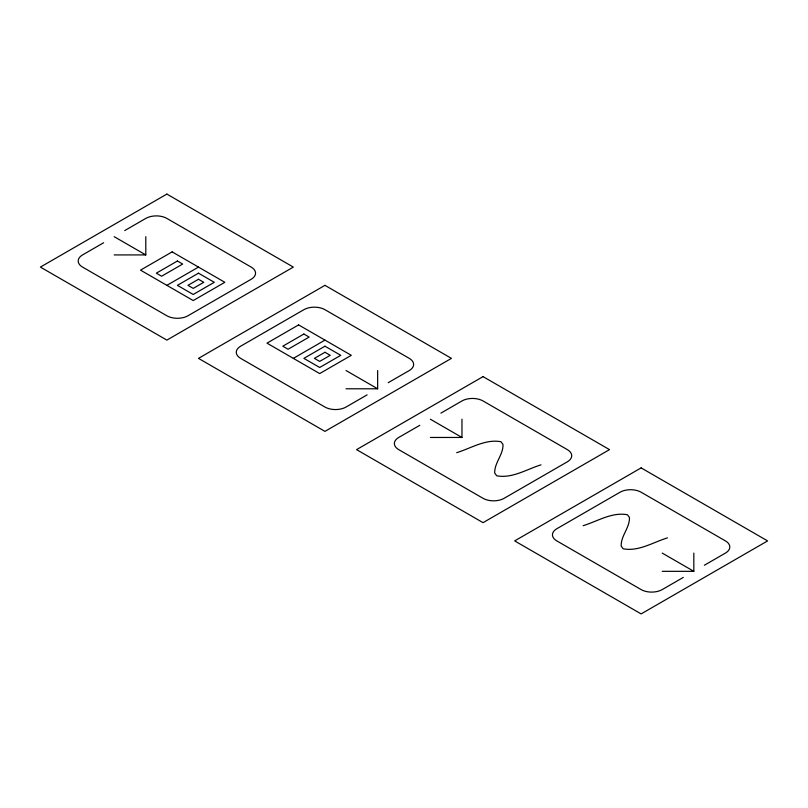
<?xml version="1.0" encoding="UTF-8"?>
<svg xmlns="http://www.w3.org/2000/svg" width="808" height="808" viewBox="0 0 808 808"><rect width="100%" height="100%" fill="white"/><g stroke="black" fill="none" stroke-linecap="round" stroke-linejoin="round"><path stroke-width="1.21" d="M103.636 242.754L82.557 254.924A14.908 8.605 0 0 0 82.557 267.094L166.872 315.776A14.908 8.605 0 0 0 187.951 315.776L251.187 279.265A14.908 8.605 0 0 0 251.187 267.094L166.872 218.412A14.908 8.605 0 0 0 145.793 218.412L124.715 230.583M166.872 285.345L198.485 267.094M293.334 358.368L324.957 340.107M367.115 394.87L346.036 407.04A14.908 8.605 0 0 1 324.957 407.04L240.643 358.368A14.908 8.605 0 0 1 240.643 346.198L303.879 309.686A14.908 8.605 0 0 1 324.957 309.686L409.272 358.368A14.908 8.605 0 0 1 409.272 370.539L388.194 382.699M419.806 425.301L398.728 437.461A14.908 8.605 0 0 0 398.728 449.632L483.043 498.314A14.908 8.605 0 0 0 504.121 498.314L567.357 461.802A14.908 8.605 0 0 0 567.357 449.632L483.043 400.96A14.908 8.605 0 0 0 461.964 400.96L440.885 413.13M683.285 577.417L662.207 589.587A14.908 8.605 0 0 1 641.128 589.587L556.813 540.905A14.908 8.605 0 0 1 556.813 528.735L620.049 492.224A14.908 8.605 0 0 1 641.128 492.224L725.443 540.905A14.908 8.605 0 0 1 725.443 553.076L704.364 565.246M456.692 452.682C470.943 448.309 485.618 438.784 500.99 441.744L503 444.471C503.384 454.732 494.324 462.792 494.708 473.054L496.708 475.781C512.09 478.74 526.765 469.216 541.006 464.842M583.164 525.695C597.405 521.332 612.09 511.797 627.462 514.757L629.462 517.484C629.846 527.755 620.797 535.805 621.18 546.067L623.18 548.794C638.552 551.753 653.238 542.229 667.479 537.865M114.17 254.924L145.793 254.924L145.793 236.673M346.036 388.789L377.649 388.789L377.649 370.539M430.351 437.461L461.964 437.461L461.964 419.211M662.207 571.327L693.83 571.327L693.83 553.076M114.17 236.673L145.793 254.924M346.036 370.539L377.649 388.789M430.351 419.211L461.964 437.461M662.207 553.076L693.83 571.327M166.872 194.082L40.4 267.094L166.872 340.107L293.334 267.094L166.872 194.082M172.134 251.884L140.521 270.135L193.213 300.556L224.836 282.305L172.134 251.884M177.406 261.014L156.328 273.175L161.6 276.225L182.679 264.054L177.406 261.014M198.485 273.175L177.406 285.345L193.213 294.476L214.292 282.305L198.485 273.175M198.485 279.265L187.951 285.345L193.213 288.395L203.757 282.305L198.485 279.265M324.957 285.345L198.485 358.368L324.957 431.381L451.43 358.368L324.957 285.345M298.606 324.897L266.994 343.158L319.685 373.579L351.308 355.318L298.606 324.897M303.879 334.027L282.8 346.198L288.072 349.238L309.151 337.067L303.879 334.027M324.957 346.198L303.879 358.368L319.685 367.489L340.764 355.318L324.957 346.198M324.957 352.278L314.413 358.368L319.685 361.408L330.23 355.318L324.957 352.278M483.043 376.619L356.57 449.632L483.043 522.655L609.515 449.632L483.043 376.619M641.128 467.893L514.666 540.905L641.128 613.918L767.6 540.905L641.128 467.893"/></g></svg>
